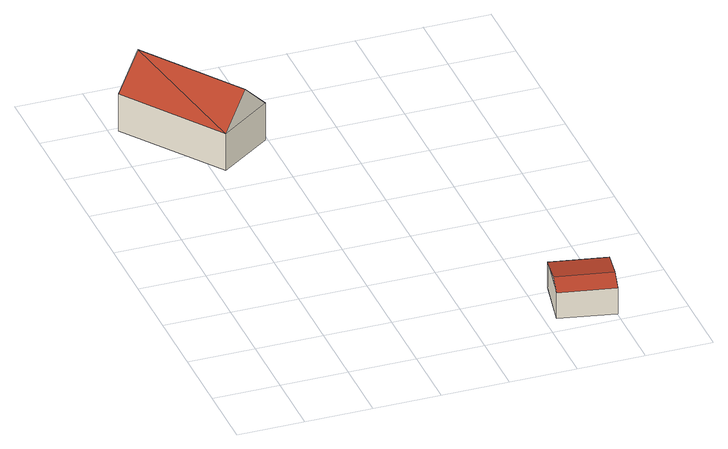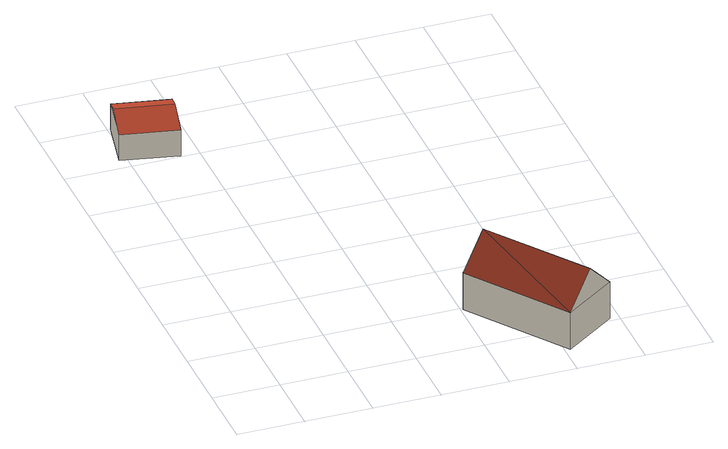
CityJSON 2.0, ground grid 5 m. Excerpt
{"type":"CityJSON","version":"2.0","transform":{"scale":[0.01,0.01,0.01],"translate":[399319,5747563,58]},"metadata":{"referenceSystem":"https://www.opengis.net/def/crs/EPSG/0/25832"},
"CityObjects":{
"building1":{"type":"Building","attributes":{"Gemeindeschluessel":"05558044","Geometrietyp2DReferenz":"3000","function":"31001_2460","roofType":"3100","measuredHeight":5.36},"geometry":[{"type":"Solid","lod":"2","boundaries":[[[[0,1,2,3]],[[4,5,1,0]],[[6,7,5,4]],[[3,2,7,6]],[[0,8,4]],[[6,9,3]],[[8,0,3]],[[3,9,8]],[[4,8,9]],[[9,6,4]],[[1,5,7,2]]]],"semantics":{"surfaces":[{"type":"WallSurface"},{"type":"RoofSurface"},{"type":"GroundSurface"}],"values":[[0,0,0,0,0,0,1,1,1,1,2]]}}]},
"building2":{"type":"Building","attributes":{"Gemeindeschluessel":"05558044","Geometrietyp2DReferenz":"3000","function":"31001_1310","roofType":"3100","measuredHeight":2.54},"geometry":[{"type":"Solid","lod":"2","boundaries":[[[[10,11,12,13]],[[14,15,11,10]],[[16,17,15,14]],[[13,12,17,16]],[[10,18,14]],[[16,19,13]],[[13,19,18,10]],[[14,18,19,16]],[[11,15,17,12]]]],"semantics":{"surfaces":[{"type":"WallSurface"},{"type":"RoofSurface"},{"type":"GroundSurface"}],"values":[[0,0,0,0,0,0,1,1,2]]}}]}
},
"vertices":[
[982,3013,394],[982,3013,95],[460,3750,95],[460,3750,394],[591,2732,394],[591,2732,95],[67,3468,394],[67,3468,95],[786,2873,631],[264,3609,631],
[2573,433,330],[2573,433,120],[2151,519,120],[2151,519,330],[2491,36,330],[2491,36,120],[2070,122,330],[2070,122,120],[2519,172,374],[2097,258,374]
]}
